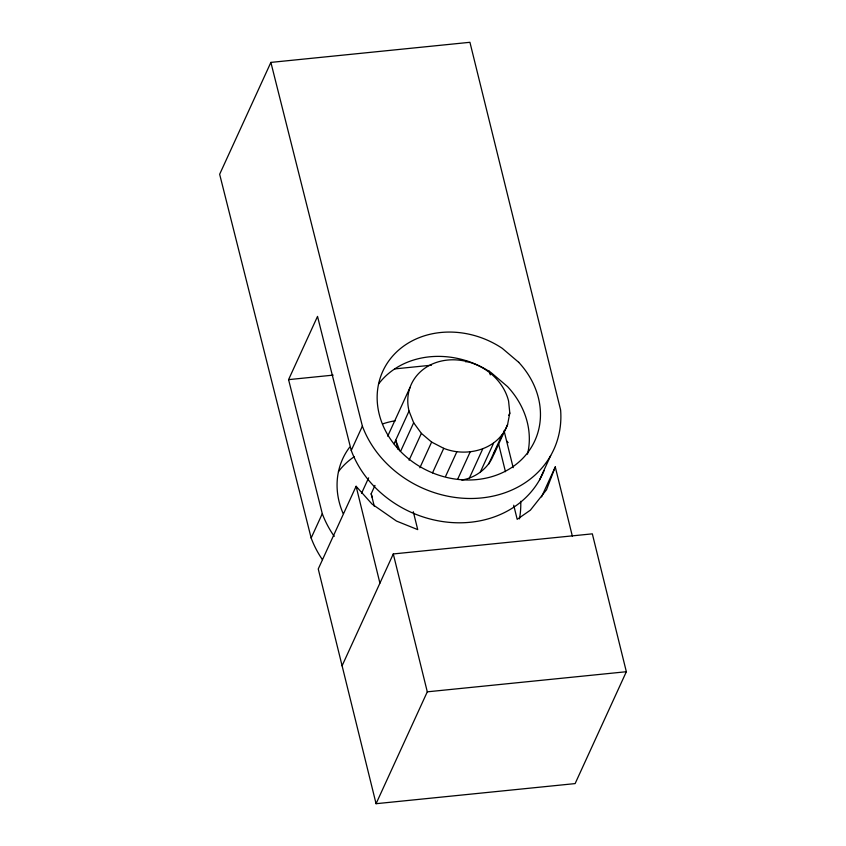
<?xml version="1.0" encoding="UTF-8"?>
<svg xmlns="http://www.w3.org/2000/svg" width="846" height="846" viewBox="0 0 846 846"><rect width="100%" height="100%" fill="white"/><g stroke="black" fill="none" stroke-linecap="round" stroke-linejoin="round"><path stroke-width="1.27" d="M461.779 480.02C476.901 477.652 490.86 466.262 494.709 451.267M494.201 453.837L507.568 424.65L509.81 413.07L508.573 401.004A52.241 44.87 24.6 0 0 447.471 360.068A52.241 44.87 24.6 0 0 409.041 411.05L394.046 443.801M572.34 536.121L555.272 466.929L546.505 489.792L530.389 510.149L517.192 519.338L513.712 505.231M270.879 62.403L362.384 426.141A104.481 89.739 24.6 0 0 479.428 498.135A104.481 89.739 24.6 0 0 560.612 409.961L469.932 42.3L270.879 62.403L219.653 174.276L311.159 538.014A104.481 89.739 24.6 0 0 322.379 559.618M334.244 536.364A104.481 89.739 24.6 0 1 322.294 513.691L288.571 379.632L317.525 316.404L351.249 450.463A104.481 89.739 24.6 0 0 447.64 522.194A104.481 89.739 24.6 0 0 544.073 470.556M311.159 538.014L322.294 513.691M351.249 450.463L362.384 426.141M413.313 511.745L417.723 529.617L396.499 521.073L372.018 504.036L356.103 486.281L318.244 568.967L376.068 803.7L575.121 783.597L626.347 671.724L592.337 533.847L393.284 553.95L342.07 665.823M361.549 493.324L368.634 477.853M387.701 436.198L410.046 387.405M374.292 506.331L371.183 493.747L374.99 485.424M400.845 450.791L413.673 422.778L409.041 411.05M409.083 460.213L421.371 433.364L413.673 422.778M419.87 467.764L431.629 442.077L421.371 433.364M432.518 472.861L443.738 448.338C466.939 457.686 498.305 449.638 507.568 424.65M445.652 476.235L456.872 451.722M457.845 478.836L470.143 451.986M469.276 478.307L482.632 449.12M480.137 472.502L493.504 443.315M508.742 415.407L509.81 413.07M488.65 464.158L502.006 434.971M376.068 803.7L427.293 691.827L393.284 553.95M539.537 479.946L550.672 455.624M541.556 496.888L555.272 466.929M288.571 379.632L333.144 375.127M394.754 368.909L431.46 365.197M465.543 361.76L468.166 361.496M427.293 691.827L626.347 671.724M431.629 442.077L443.738 448.338M506.553 440.851L508.16 442.648M399.851 450.791L395.685 440.237L397.884 449.173M489.337 371.056L490.278 374.863M504.047 430.699L513.173 467.679M498.622 444.034L505.453 471.708M356.103 486.281L379.917 583.137M338.463 471.592A83.585 71.794 24.6 0 1 354.178 456.766M520.745 501.297A104.481 89.739 24.6 0 1 519.455 518.862M372.219 497.321A52.241 44.87 24.6 0 1 371.183 493.747M378.543 384.042A83.585 71.794 24.6 0 1 491.145 372.663L507.558 386.622A83.585 71.794 24.6 0 1 527.492 454.154M343.127 513.511A83.585 71.794 24.6 0 1 349.599 447.27M382.963 423.804A83.585 71.794 24.6 0 1 395.442 420.726M518.693 362.3L502.281 348.351A83.585 71.794 24.6 0 0 377.781 388.441A83.585 71.794 24.6 0 0 483.806 478.582A83.585 71.794 24.6 0 0 518.693 362.3"/></g></svg>
